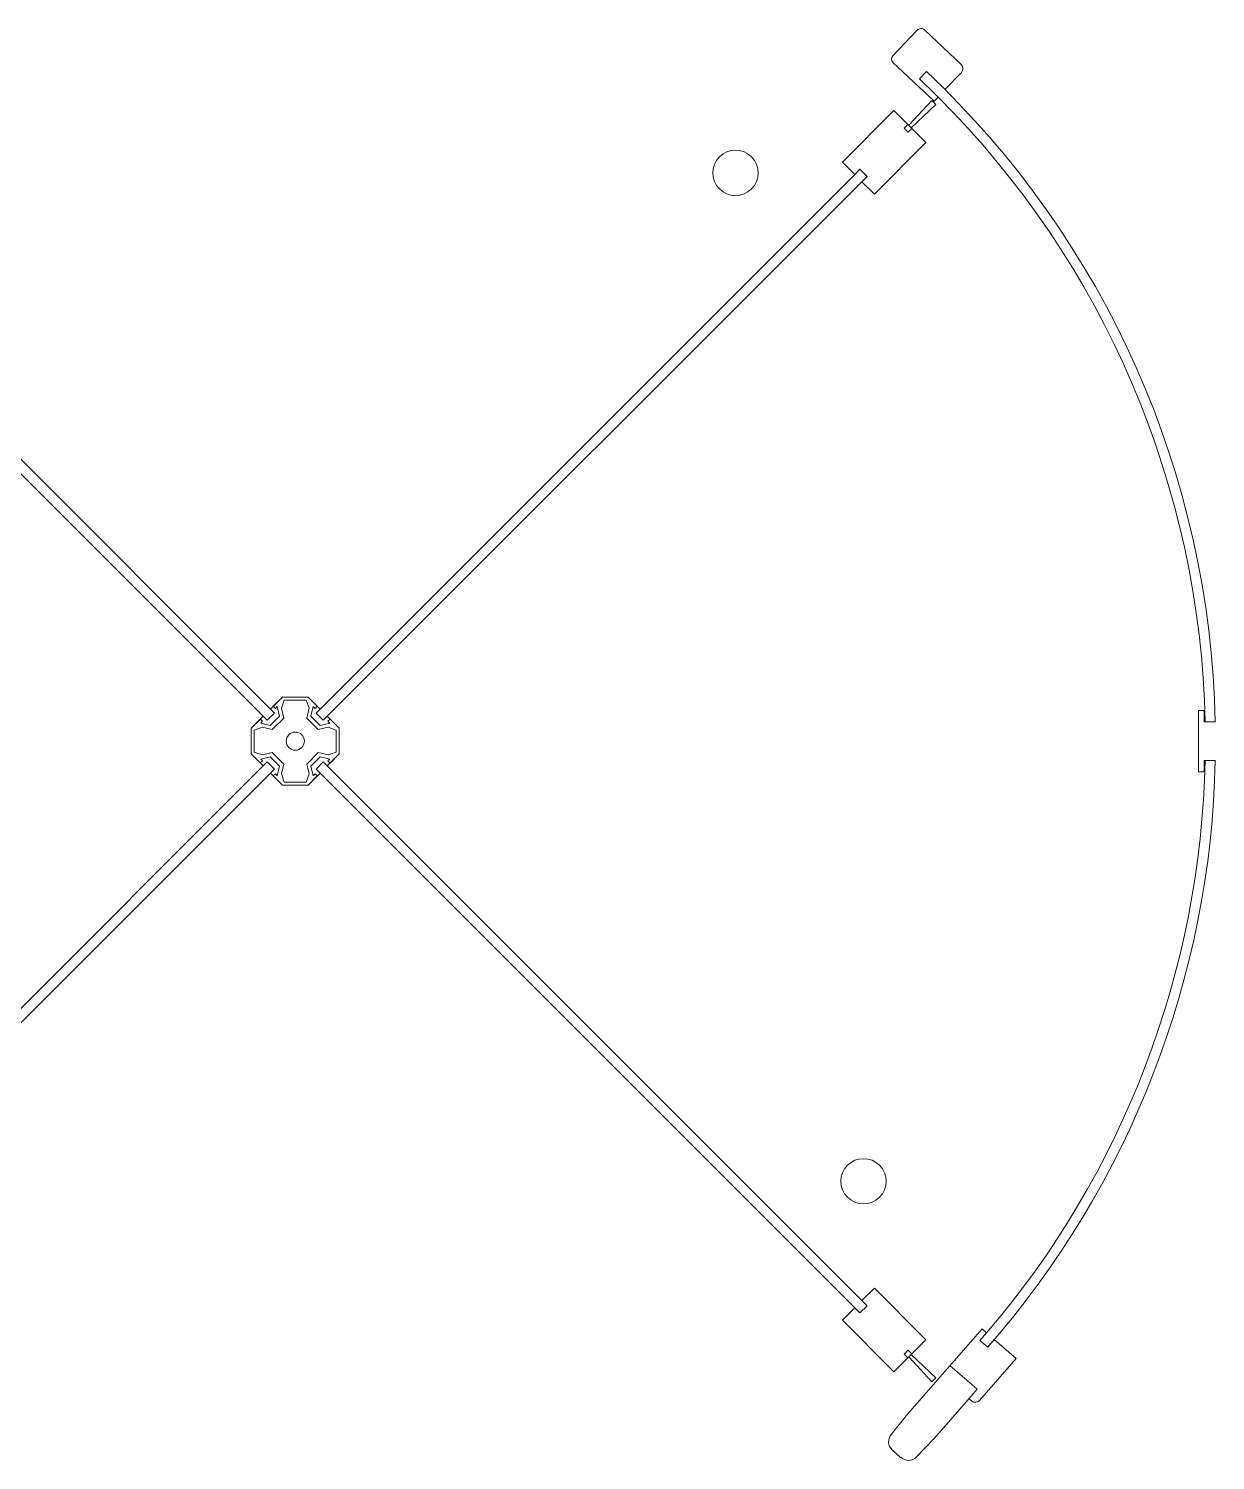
# Model space of a CAD drawing. Header units: millimetres. Extents: x 90978 to 295199, y -4084 to 97293.
# Drawn here: x 192774 to 193822, y 33497 to 34762 of the extents above; entities that cross this region are included whole.
import ezdxf

# ---------------------------------------------------------------- set-up
doc = ezdxf.new("R2010")
doc.units = ezdxf.units.MM
doc.header["$MEASUREMENT"] = 0
doc.layers.add('CSM-STL-XX-ZZ-M3-A-XXXX-00001_detached _19_04_21__rvt-1-Level 0$0$A-DOOR', color=4, linetype='CONTINUOUS', lineweight=9)
doc.layers.add('CSM-STL-XX-ZZ-M3-A-XXXX-00001_detached _19_04_21__rvt-1-Level 0$0$A-DOOR-FRAM', color=4, linetype='CONTINUOUS', lineweight=18)

msp = doc.modelspace()

# ---------------------------------------------------------------- linework, layer by layer
at = {"layer": 'CSM-STL-XX-ZZ-M3-A-XXXX-00001_detached _19_04_21__rvt-1-Level 0$0$A-DOOR', "lineweight": 20}
for p, q in [((192508.7, 34627), (192981.1, 34154.7)), ((192987.4, 34161), (192515.1, 34633.4)), ((193503.6, 34633.4), (193031.3, 34161)), ((193037.6, 34154.7), (193510, 34627)), ((192981.1, 34110.8), (192508.7, 33638.5)), ((193510, 33638.5), (193037.6, 34110.8)), ((192515.1, 33632.1), (192987.4, 34104.4)), ((193031.3, 34104.4), (193503.6, 33632.1))]:
    msp.add_line(p, q, dxfattribs=at)
at = {"layer": 'CSM-STL-XX-ZZ-M3-A-XXXX-00001_detached _19_04_21__rvt-1-Level 0$0$A-DOOR'}
for p, q in [((193812.4, 34159.7), (193807.4, 34159.7)), ((193807.4, 34159.7), (193807.4, 34105.7)), ((193812.4, 34149.7), (193812.4, 34159.7)), ((193822.4, 34149.7), (193812.4, 34149.7)), ((193807.4, 34105.7), (193812.4, 34105.7)), ((193812.4, 34105.7), (193812.4, 34115.7)), ((193812.4, 34115.7), (193822.4, 34115.7))]:
    msp.add_line(p, q, dxfattribs=at)
at = {"layer": 'CSM-STL-XX-ZZ-M3-A-XXXX-00001_detached _19_04_21__rvt-1-Level 0$0$A-DOOR', "lineweight": 20}
for radius, start, end in [(813, 1.1982, 46.6982), (804, 1.2116, 45.0509), (804, 319.4349, 358.7884), (813, 318.8018, 358.8018)]:
    msp.add_arc((193009.4, 34132.7), radius, start, end, dxfattribs=at)
at = {"layer": 'CSM-STL-XX-ZZ-M3-A-XXXX-00001_detached _19_04_21__rvt-1-Level 0$0$A-DOOR-FRAM', "lineweight": 20}
for p, q in [((193558.6, 34760.7), (193537.3, 34738.1)), ((193597.7, 34730.7), (193565.6, 34760.9)), ((193537.4, 34732.4), (193573.8, 34698.1)), ((193560.8, 34717.8), (193567, 34724.4)), ((193583.4, 34708.5), (193597.9, 34723.6)), ((193573.8, 34698.1), (193577.3, 34701.8)), ((193538.3, 34689.9), (193492.7, 34644.3)), ((193566.6, 34661.6), (193538.3, 34689.9)), ((193571.9, 34698.8), (193551.4, 34676.9)), ((193553.5, 34674.7), (193575.4, 34695.2)), ((193575.4, 34695.2), (193571.9, 34698.8)), ((193550.7, 34677.6), (193547.4, 34674.3)), ((193547.4, 34674.3), (193550.9, 34670.8)), ((193551.4, 34676.9), (193550.7, 34677.6)), ((193554.2, 34674), (193553.5, 34674.7)), ((193521, 34616), (193566.6, 34661.6)), ((193550.9, 34670.8), (193554.2, 34674)), ((193492.7, 34644.3), (193503.6, 34633.4)), ((193503.6, 34633.4), (193508.2, 34638)), ((193508.2, 34638), (193514.6, 34631.6)), ((193514.6, 34631.6), (193510, 34627)), ((193510, 34627), (193521, 34616)), ((192998, 34171.6), (192989.9, 34163.5)), ((192997.1, 34161.8), (192999.6, 34168.9)), ((193020.7, 34171.6), (192998, 34171.6)), ((192999.6, 34168.9), (193019, 34168.9)), ((193019, 34168.9), (193021.6, 34161.8)), ((193028.8, 34163.5), (193020.7, 34171.6)), ((192989.9, 34163.5), (192991.8, 34161.6)), ((192989.9, 34163.5), (192991.8, 34161.6)), ((192991.8, 34161.6), (192993.5, 34163.2)), ((192991.8, 34161.6), (192993.5, 34163.2)), ((192993.5, 34163.2), (192995.5, 34154.9)), ((192993.5, 34163.2), (192995.5, 34154.9)), ((192999.2, 34153.1), (192997.1, 34161.8)), ((193021.6, 34161.8), (193019.5, 34153.1)), ((193023.2, 34154.9), (193025.2, 34163.2)), ((193023.2, 34154.9), (193025.2, 34163.2)), ((193025.2, 34163.2), (193026.9, 34161.6)), ((193025.2, 34163.2), (193026.9, 34161.6)), ((193026.9, 34161.6), (193028.8, 34163.5)), ((193026.9, 34161.6), (193028.8, 34163.5)), ((192978.6, 34152.2), (192970.5, 34144.1)), ((192970.5, 34144.1), (192970.5, 34121.4)), ((192973.1, 34142.5), (192980.3, 34145)), ((192980.5, 34150.3), (192978.6, 34152.2)), ((192980.5, 34150.3), (192978.6, 34152.2)), ((192978.9, 34148.6), (192980.5, 34150.3)), ((192978.9, 34148.6), (192980.5, 34150.3)), ((192987.2, 34146.6), (192978.9, 34148.6)), ((192987.2, 34146.6), (192978.9, 34148.6)), ((192980.3, 34145), (192989, 34142.9)), ((192995.5, 34154.9), (192987.2, 34146.6)), ((192995.5, 34154.9), (192987.2, 34146.6)), ((192989, 34142.9), (192999.2, 34153.1)), ((193019.5, 34153.1), (193029.7, 34142.9)), ((193031.5, 34146.6), (193023.2, 34154.9)), ((193031.5, 34146.6), (193023.2, 34154.9)), ((193029.7, 34142.9), (193038.4, 34145)), ((193039.9, 34148.6), (193031.5, 34146.6)), ((193039.9, 34148.6), (193031.5, 34146.6)), ((193040.1, 34152.2), (193038.2, 34150.3)), ((193040.1, 34152.2), (193038.2, 34150.3)), ((193038.2, 34150.3), (193039.9, 34148.6)), ((193038.2, 34150.3), (193039.9, 34148.6)), ((193038.4, 34145), (193045.6, 34142.4)), ((193048.2, 34144.1), (193040.1, 34152.2)), ((193048.2, 34121.4), (193048.2, 34144.1)), ((192973.1, 34123.1), (192973.1, 34142.5)), ((193045.6, 34142.4), (193045.6, 34123)), ((192970.5, 34121.4), (192978.4, 34113.5)), ((192980.3, 34120.5), (192973.1, 34123.1)), ((192978.9, 34116.9), (192987.2, 34118.8)), ((192978.9, 34116.8), (192987.2, 34118.8)), ((192989, 34122.6), (192980.3, 34120.5)), ((192987.2, 34118.8), (192995.5, 34110.6)), ((192987.2, 34118.8), (192995.5, 34110.5)), ((192999.2, 34112.4), (192989, 34122.6)), ((193029.7, 34122.6), (193019.5, 34112.4)), ((193023.2, 34110.6), (193031.5, 34118.8)), ((193023.2, 34110.5), (193031.5, 34118.8)), ((193038.4, 34120.5), (193029.7, 34122.6)), ((193031.5, 34118.8), (193039.9, 34116.9)), ((193031.5, 34118.8), (193039.9, 34116.8)), ((193038.4, 34120.5), (193045.6, 34123)), ((193040.1, 34113.3), (193048.2, 34121.4)), ((192978.4, 34113.5), (192980.3, 34115.4)), ((192978.4, 34113.4), (192980.3, 34115.4)), ((192980.3, 34115.4), (192978.9, 34116.9)), ((192980.3, 34115.4), (192978.9, 34116.8)), ((192995.5, 34110.6), (192993.5, 34102.2)), ((192995.5, 34110.5), (192993.5, 34102.2)), ((192997.1, 34103.7), (192999.2, 34112.4)), ((193019.5, 34112.4), (193021.6, 34103.7)), ((193025.2, 34102.2), (193023.2, 34110.6)), ((193025.2, 34102.2), (193023.2, 34110.5)), ((193039.9, 34116.9), (193038.2, 34115.2)), ((193039.9, 34116.8), (193038.2, 34115.2)), ((193038.2, 34115.2), (193040.1, 34113.3)), ((193038.2, 34115.2), (193040.1, 34113.3)), ((192991.8, 34103.9), (192989.9, 34102)), ((192991.8, 34103.9), (192989.9, 34102)), ((192989.9, 34102), (192998, 34093.8)), ((192993.5, 34102.2), (192991.8, 34103.9)), ((192993.5, 34102.2), (192991.8, 34103.9)), ((192999.6, 34096.5), (192997.1, 34103.7)), ((192998, 34093.8), (193020.7, 34093.8)), ((193019.1, 34096.5), (192999.6, 34096.5)), ((193019.1, 34096.5), (193021.6, 34103.7)), ((193020.7, 34093.8), (193028.8, 34102)), ((193026.9, 34103.9), (193025.2, 34102.2)), ((193026.9, 34103.9), (193025.2, 34102.2)), ((193028.8, 34102), (193026.9, 34103.9)), ((193028.8, 34102), (193026.9, 34103.9)), ((193521, 33649.4), (193510, 33638.5)), ((193510, 33638.5), (193514.6, 33633.9)), ((193566.6, 33603.8), (193521, 33649.4)), ((193503.6, 33632.1), (193492.7, 33621.1)), ((193508.2, 33627.5), (193503.6, 33632.1)), ((193514.6, 33633.9), (193508.2, 33627.5)), ((193492.7, 33621.1), (193538.3, 33575.5)), ((193616.1, 33613.4), (193550.2, 33538.1)), ((193620.2, 33609.8), (193616.1, 33613.4)), ((193538.3, 33575.5), (193566.6, 33603.8)), ((193614.3, 33603.2), (193620.2, 33609.8)), ((193621.1, 33597.2), (193614.3, 33603.2)), ((193626.9, 33603.9), (193621.1, 33597.2)), ((193646.2, 33587.1), (193626.9, 33603.9)), ((193550.9, 33594.7), (193547.4, 33591.2)), ((193547.4, 33591.2), (193550.7, 33587.9)), ((193550.7, 33587.9), (193551.4, 33588.6)), ((193554.2, 33591.4), (193550.9, 33594.7)), ((193551.4, 33588.6), (193571.9, 33566.7)), ((193553.5, 33590.7), (193554.2, 33591.4)), ((193575.4, 33570.2), (193553.5, 33590.7)), ((193613.9, 33550.2), (193646.2, 33587.1)), ((193611.9, 33560), (193587.8, 33581)), ((193571.9, 33566.7), (193575.4, 33570.2)), ((193574.1, 33516.8), (193604.6, 33551.7)), ((193604.6, 33551.7), (193611.9, 33560)), ((193604.6, 33551.7), (193606.9, 33549.7)), ((193550.2, 33538.1), (193535.8, 33520.1)), ((193558.2, 33500.3), (193574.1, 33516.8)), ((193536.7, 33506.6), (193544.2, 33499.9))]:
    msp.add_line(p, q, dxfattribs=at)
at = {"layer": 'CSM-STL-XX-ZZ-M3-A-XXXX-00001_detached _19_04_21__rvt-1-Level 0$0$A-DOOR-FRAM', "lineweight": 9}
for p, q in [((192998, 34171.6), (192987.4, 34161)), ((193020.7, 34171.6), (192998, 34171.6)), ((193031.3, 34161), (193020.7, 34171.6)), ((192991, 34157.5), (192984.6, 34151.1)), ((192987.4, 34161), (192991, 34157.5)), ((193027.7, 34157.5), (193031.3, 34161)), ((193034.1, 34151.1), (193027.7, 34157.5)), ((192981.1, 34154.7), (192970.5, 34144.1)), ((192970.5, 34144.1), (192970.5, 34121.4)), ((192984.6, 34151.1), (192981.1, 34154.7)), ((193037.6, 34154.7), (193034.1, 34151.1)), ((193048.2, 34144.1), (193037.6, 34154.7)), ((193048.2, 34121.4), (193048.2, 34144.1)), ((192970.5, 34121.4), (192981.1, 34110.8)), ((193037.6, 34110.8), (193048.2, 34121.4)), ((192981.1, 34110.8), (192984.6, 34114.3)), ((192984.6, 34114.3), (192991, 34108)), ((192991, 34108), (192987.4, 34104.4)), ((193027.7, 34108), (193034.1, 34114.3)), ((193031.3, 34104.4), (193027.7, 34108)), ((193034.1, 34114.3), (193037.6, 34110.8)), ((192987.4, 34104.4), (192998, 34093.8)), ((192998, 34093.8), (193020.7, 34093.8)), ((193020.7, 34093.8), (193031.3, 34104.4))]:
    msp.add_line(p, q, dxfattribs=at)
at = {"layer": 'CSM-STL-XX-ZZ-M3-A-XXXX-00001_detached _19_04_21__rvt-1-Level 0$0$A-DOOR-FRAM', "lineweight": 20}
msp.add_circle((193009.4, 34132.7), 8, dxfattribs=at)
for centre, radius, start, end in [((193562.2, 34757.3), 5, 46.6612, 136.6982), ((193540.2, 34735.4), 4, 136.6982, 226.6612), ((193594.2, 34727), 5, 316.6982, 46.6612), ((193009.4, 34132.7), 804, 45.0537, 46.6982), ((193009.4, 34132.7), 813, 45.0854, 46.6982), ((193398.3, 34634.8), 20, 45, 225), ((193398.3, 34634.8), 20, 225, 45), ((193511.4, 33743.8), 20, 315, 135), ((193511.4, 33743.8), 20, 135, 315), ((193610.2, 33553.5), 5, 228.8175, 318.8175), ((193543.6, 33513.8), 10, 141.3554, 226.2795), ((193551.1, 33507.2), 9.94, 226.7921, 316.1509)]:
    msp.add_arc(centre, radius, start, end, dxfattribs=at)

doc.saveas('drawing.dxf')
